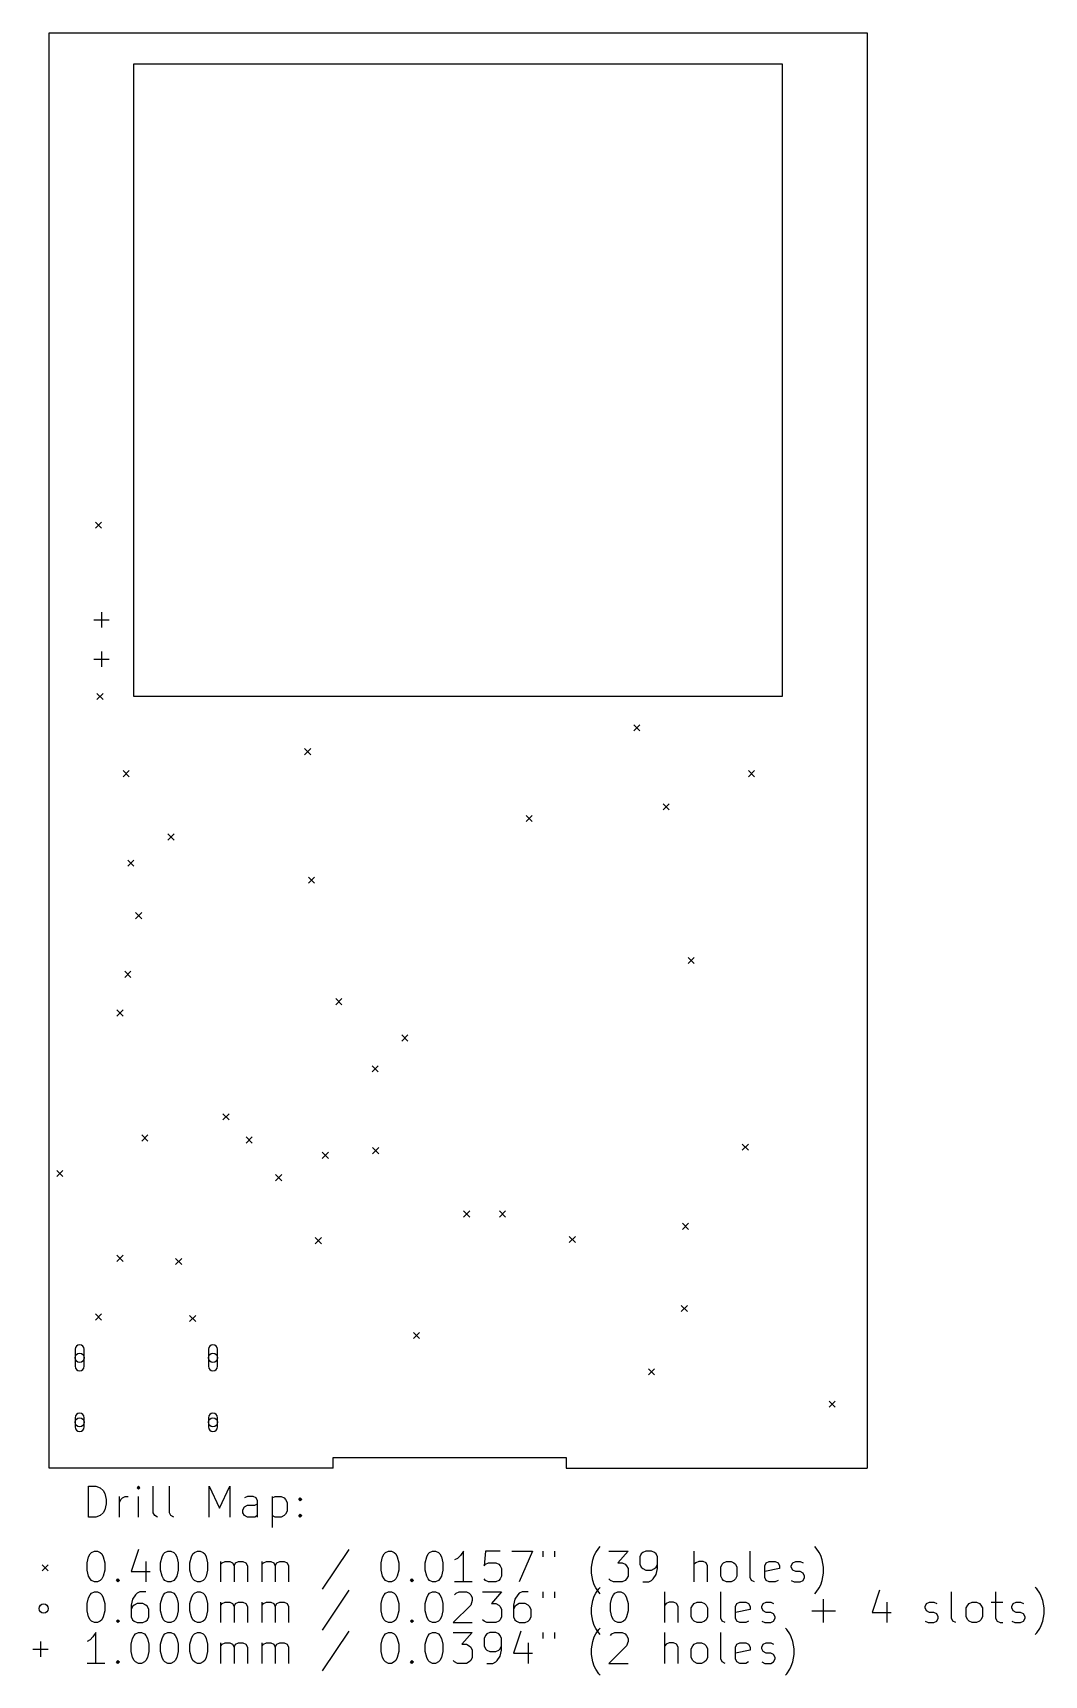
# Model space of a CAD drawing. Extents: x 3.36 to 5.94, y -6.43 to -2.24.
import ezdxf

# ---------------------------------------------------------------- set-up
doc = ezdxf.new("R2010")
doc.units = 0
doc.header["$MEASUREMENT"] = 0
doc.layers.add('BLACK', color=7, linetype='CONTINUOUS')

msp = doc.modelspace()

# ---------------------------------------------------------------- linework, layer by layer
at = {"layer": 'BLACK', "linetype": 'CONTINUOUS'}
for p, q in [((3.4055, -5.9055), (3.4055, -2.2441)), ((3.4055, -2.2441), (5.4921, -2.2441)), ((5.4921, -2.2441), (5.4921, -5.9055)), ((3.622, -3.937), (3.622, -2.3228)), ((3.622, -2.3228), (5.2756, -2.3228)), ((5.2756, -2.3228), (5.2756, -3.937)), ((3.5236, -3.4921), (3.5394, -3.5079)), ((3.5394, -3.4921), (3.5236, -3.5079)), ((3.5394, -3.7219), (3.5394, -3.7612)), ((3.5197, -3.7415), (3.5591, -3.7415)), ((3.5197, -3.8415), (3.5591, -3.8415)), ((3.5394, -3.8219), (3.5394, -3.8612)), ((3.5276, -3.9291), (3.5433, -3.9449)), ((3.5433, -3.9291), (3.5276, -3.9449)), ((5.2756, -3.937), (3.622, -3.937)), ((4.8967, -4.0089), (4.9124, -4.0246)), ((4.9124, -4.0089), (4.8967, -4.0246)), ((4.0571, -4.0699), (4.0728, -4.0856)), ((4.0728, -4.0699), (4.0571, -4.0856)), ((3.5945, -4.126), (3.6102, -4.1417)), ((3.6102, -4.126), (3.5945, -4.1417)), ((5.189, -4.126), (5.2047, -4.1417)), ((5.2047, -4.126), (5.189, -4.1417)), ((4.9715, -4.2106), (4.9872, -4.2264)), ((4.9872, -4.2106), (4.9715, -4.2264)), ((4.622, -4.2402), (4.6378, -4.2559)), ((4.6378, -4.2402), (4.622, -4.2559)), ((3.7087, -4.2874), (3.7244, -4.3031)), ((3.7244, -4.2874), (3.7087, -4.3031)), ((3.6063, -4.3543), (3.622, -4.3701)), ((3.622, -4.3543), (3.6063, -4.3701)), ((4.0669, -4.3976), (4.0827, -4.4134)), ((4.0827, -4.3976), (4.0669, -4.4134)), ((3.626, -4.4882), (3.6417, -4.5039)), ((3.6417, -4.4882), (3.626, -4.5039)), ((5.0354, -4.6024), (5.0512, -4.6181)), ((5.0512, -4.6024), (5.0354, -4.6181)), ((3.5984, -4.6378), (3.6142, -4.6535)), ((3.6142, -4.6378), (3.5984, -4.6535)), ((4.1368, -4.7077), (4.1526, -4.7234)), ((4.1526, -4.7077), (4.1368, -4.7234)), ((3.5787, -4.7362), (3.5945, -4.752)), ((3.5945, -4.7362), (3.5787, -4.752)), ((4.3051, -4.8002), (4.3209, -4.8159)), ((4.3209, -4.8002), (4.3051, -4.8159)), ((4.2293, -4.8789), (4.2451, -4.8947)), ((4.2451, -4.8789), (4.2293, -4.8947)), ((3.8489, -5.0015), (3.8647, -5.0172)), ((3.8647, -5.0015), (3.8489, -5.0172)), ((3.6417, -5.0551), (3.6575, -5.0709)), ((3.6575, -5.0551), (3.6417, -5.0709)), ((3.9078, -5.0603), (3.9235, -5.0761)), ((3.9235, -5.0603), (3.9078, -5.0761)), ((4.1024, -5.0994), (4.1181, -5.1152)), ((4.1181, -5.0994), (4.1024, -5.1152)), ((4.2305, -5.0874), (4.2462, -5.1032)), ((4.2462, -5.0874), (4.2305, -5.1032)), ((5.1732, -5.0787), (5.189, -5.0945)), ((5.189, -5.0787), (5.1732, -5.0945)), ((3.4252, -5.1457), (3.4409, -5.1614)), ((3.4409, -5.1457), (3.4252, -5.1614)), ((3.9833, -5.1565), (3.999, -5.1722)), ((3.999, -5.1565), (3.9833, -5.1722)), ((4.4626, -5.249), (4.4783, -5.2648)), ((4.4783, -5.249), (4.4626, -5.2648)), ((4.5541, -5.249), (4.5699, -5.2648)), ((4.5699, -5.249), (4.5541, -5.2648)), ((4.0846, -5.3169), (4.1004, -5.3327)), ((4.1004, -5.3169), (4.0846, -5.3327)), ((4.7323, -5.314), (4.748, -5.3297)), ((4.748, -5.314), (4.7323, -5.3297)), ((5.0207, -5.2805), (5.0364, -5.2963)), ((5.0364, -5.2805), (5.0207, -5.2963)), ((3.5787, -5.3622), (3.5945, -5.378)), ((3.5945, -5.3622), (3.5787, -5.378)), ((3.7283, -5.3701), (3.7441, -5.3858)), ((3.7441, -5.3701), (3.7283, -5.3858)), ((3.5236, -5.5118), (3.5394, -5.5276)), ((3.5394, -5.5118), (3.5236, -5.5276)), ((3.7638, -5.5157), (3.7795, -5.5315)), ((3.7795, -5.5157), (3.7638, -5.5315)), ((5.0177, -5.4902), (5.0335, -5.5059)), ((5.0335, -5.4902), (5.0177, -5.5059)), ((4.3346, -5.5591), (4.3504, -5.5748)), ((4.3504, -5.5591), (4.3346, -5.5748)), ((3.4717, -5.6022), (3.4717, -5.6455)), ((3.4953, -5.6455), (3.4953, -5.6022)), ((3.8118, -5.6022), (3.8118, -5.6455)), ((3.8354, -5.6455), (3.8354, -5.6022)), ((4.9341, -5.6516), (4.9498, -5.6673)), ((4.9498, -5.6516), (4.9341, -5.6673)), ((5.3947, -5.7343), (5.4104, -5.75)), ((5.4104, -5.7343), (5.3947, -5.75)), ((3.4717, -5.7766), (3.4717, -5.8002)), ((3.4953, -5.8002), (3.4953, -5.7766)), ((3.8118, -5.7766), (3.8118, -5.8002)), ((3.8354, -5.8002), (3.8354, -5.7766)), ((4.1299, -5.9055), (3.4055, -5.9055)), ((4.1299, -5.9055), (4.1299, -5.878)), ((4.1299, -5.878), (4.7244, -5.878)), ((4.7244, -5.878), (4.7244, -5.9055)), ((4.7244, -5.9055), (5.4921, -5.9055)), ((3.5062, -6.0301), (3.5062, -5.9514)), ((3.5062, -5.9514), (3.525, -5.9514)), ((3.525, -5.9514), (3.5362, -5.9551)), ((3.5362, -5.9551), (3.5437, -5.9626)), ((3.5437, -5.9626), (3.5475, -5.9701)), ((3.5475, -5.9701), (3.5512, -5.9851)), ((3.5512, -5.9851), (3.5512, -5.9964)), ((3.585, -6.0301), (3.585, -5.9776)), ((3.585, -5.9926), (3.5887, -5.9851)), ((3.5887, -5.9851), (3.5925, -5.9814)), ((3.5925, -5.9814), (3.5999, -5.9776)), ((3.5999, -5.9776), (3.6074, -5.9776)), ((3.6337, -5.9514), (3.6299, -5.9551)), ((3.6299, -5.9551), (3.6337, -5.9589)), ((3.6374, -5.9551), (3.6337, -5.9514)), ((3.6337, -5.9514), (3.6337, -5.9589)), ((3.6337, -5.9589), (3.6374, -5.9551)), ((3.6337, -6.0301), (3.6337, -5.9776)), ((3.6712, -6.0189), (3.6712, -5.9514)), ((3.7124, -6.0189), (3.7124, -5.9514)), ((3.8137, -6.0301), (3.8137, -5.9514)), ((3.8137, -5.9514), (3.8399, -6.0076)), ((3.8399, -6.0076), (3.8662, -5.9514)), ((3.8662, -5.9514), (3.8662, -6.0301)), ((3.9112, -5.9776), (3.9037, -5.9814)), ((3.9262, -5.9776), (3.9112, -5.9776)), ((3.9337, -5.9814), (3.9262, -5.9776)), ((3.9374, -5.9889), (3.9337, -5.9814)), ((3.9374, -6.0301), (3.9374, -5.9889)), ((3.9749, -5.9776), (3.9749, -6.0564)), ((3.9749, -5.9814), (3.9824, -5.9776)), ((3.9824, -5.9776), (3.9974, -5.9776)), ((3.9974, -5.9776), (4.0049, -5.9814)), ((4.0049, -5.9814), (4.0086, -5.9851)), ((4.0086, -5.9851), (4.0124, -5.9926)), ((4.0424, -5.9851), (4.0461, -5.9814)), ((4.0461, -5.9889), (4.0424, -5.9851)), ((4.0461, -5.9814), (4.0499, -5.9851)), ((4.0461, -5.9814), (4.0461, -5.9889)), ((4.0499, -5.9851), (4.0461, -5.9889)), ((3.525, -6.0301), (3.5062, -6.0301)), ((3.5362, -6.0264), (3.525, -6.0301)), ((3.5437, -6.0189), (3.5362, -6.0264)), ((3.5475, -6.0114), (3.5437, -6.0189)), ((3.5512, -5.9964), (3.5475, -6.0114)), ((3.6749, -6.0264), (3.6712, -6.0189)), ((3.6824, -6.0301), (3.6749, -6.0264)), ((3.7162, -6.0264), (3.7124, -6.0189)), ((3.7237, -6.0301), (3.7162, -6.0264)), ((3.8999, -6.0114), (3.9037, -6.0039)), ((3.8999, -6.0189), (3.8999, -6.0114)), ((3.9037, -6.0264), (3.8999, -6.0189)), ((3.9037, -6.0039), (3.9112, -6.0001)), ((3.9112, -6.0301), (3.9037, -6.0264)), ((3.9112, -6.0001), (3.9299, -6.0001)), ((3.9299, -6.0301), (3.9112, -6.0301)), ((3.9299, -6.0001), (3.9374, -5.9964)), ((3.9374, -6.0264), (3.9299, -6.0301)), ((3.9824, -6.0301), (3.9749, -6.0264)), ((3.9974, -6.0301), (3.9824, -6.0301)), ((4.0049, -6.0264), (3.9974, -6.0301)), ((4.0086, -6.0226), (4.0049, -6.0264)), ((4.0124, -6.0151), (4.0086, -6.0226)), ((4.0124, -5.9926), (4.0124, -6.0151)), ((4.0424, -6.0264), (4.0461, -6.0226)), ((4.0461, -6.0301), (4.0424, -6.0264)), ((4.0461, -6.0226), (4.0499, -6.0264)), ((4.0461, -6.0226), (4.0461, -6.0301)), ((4.0499, -6.0264), (4.0461, -6.0301)), ((3.6337, -6.113), (3.6149, -6.1692)), ((4.1699, -6.113), (4.1024, -6.2142)), ((4.7998, -6.1205), (4.8073, -6.1092)), ((4.8073, -6.1092), (4.811, -6.1055)), ((5.3622, -6.1092), (5.3585, -6.1055)), ((5.3697, -6.1205), (5.3622, -6.1092)), ((3.3878, -6.1516), (3.4035, -6.1673)), ((3.4035, -6.1516), (3.3878, -6.1673)), ((3.5025, -6.1467), (3.5062, -6.1317)), ((3.5025, -6.1655), (3.5025, -6.1467)), ((3.5062, -6.1317), (3.51, -6.1242)), ((3.51, -6.1242), (3.5137, -6.1205)), ((3.5137, -6.1205), (3.5212, -6.1167)), ((3.5212, -6.1167), (3.5287, -6.1167)), ((3.5287, -6.1167), (3.5362, -6.1205)), ((3.5362, -6.1205), (3.54, -6.1242)), ((3.54, -6.1242), (3.5437, -6.1317)), ((3.5437, -6.1317), (3.5475, -6.1467)), ((3.5475, -6.1467), (3.5475, -6.1655)), ((3.6524, -6.143), (3.6524, -6.1955)), ((3.6899, -6.1467), (3.6937, -6.1317)), ((3.6899, -6.1655), (3.6899, -6.1467)), ((3.6937, -6.1317), (3.6974, -6.1242)), ((3.6974, -6.1242), (3.7012, -6.1205)), ((3.7012, -6.1205), (3.7087, -6.1167)), ((3.7087, -6.1167), (3.7162, -6.1167)), ((3.7162, -6.1167), (3.7237, -6.1205)), ((3.7237, -6.1205), (3.7274, -6.1242)), ((3.7274, -6.1242), (3.7312, -6.1317)), ((3.7312, -6.1317), (3.7349, -6.1467)), ((3.7349, -6.1467), (3.7349, -6.1655)), ((3.7649, -6.1467), (3.7687, -6.1317)), ((3.7649, -6.1655), (3.7649, -6.1467)), ((3.7687, -6.1317), (3.7724, -6.1242)), ((3.7724, -6.1242), (3.7762, -6.1205)), ((3.7762, -6.1205), (3.7837, -6.1167)), ((3.7837, -6.1167), (3.7912, -6.1167)), ((3.7912, -6.1167), (3.7987, -6.1205)), ((3.7987, -6.1205), (3.8024, -6.1242)), ((3.8024, -6.1242), (3.8062, -6.1317)), ((3.8062, -6.1317), (3.8099, -6.1467)), ((3.8099, -6.1467), (3.8099, -6.1655)), ((3.8437, -6.1955), (3.8437, -6.143)), ((3.8437, -6.1505), (3.8474, -6.1467)), ((3.8474, -6.1467), (3.8549, -6.143)), ((3.8549, -6.143), (3.8662, -6.143)), ((3.8662, -6.143), (3.8737, -6.1467)), ((3.8737, -6.1467), (3.8774, -6.1542)), ((3.8774, -6.1542), (3.8812, -6.1467)), ((3.8774, -6.1542), (3.8774, -6.1955)), ((3.8812, -6.1467), (3.8887, -6.143)), ((3.8887, -6.143), (3.8999, -6.143)), ((3.8999, -6.143), (3.9074, -6.1467)), ((3.9074, -6.1467), (3.9112, -6.1542)), ((3.9112, -6.1542), (3.9112, -6.1955)), ((3.9487, -6.1955), (3.9487, -6.143)), ((3.9487, -6.1505), (3.9524, -6.1467)), ((3.9524, -6.1467), (3.9599, -6.143)), ((3.9599, -6.143), (3.9712, -6.143)), ((3.9712, -6.143), (3.9787, -6.1467)), ((3.9787, -6.1467), (3.9824, -6.1542)), ((3.9824, -6.1542), (3.9862, -6.1467)), ((3.9824, -6.1542), (3.9824, -6.1955)), ((3.9862, -6.1467), (3.9937, -6.143)), ((3.9937, -6.143), (4.0049, -6.143)), ((4.0049, -6.143), (4.0124, -6.1467)), ((4.0124, -6.1467), (4.0161, -6.1542)), ((4.0161, -6.1542), (4.0161, -6.1955)), ((4.2524, -6.1467), (4.2561, -6.1317)), ((4.2524, -6.1655), (4.2524, -6.1467)), ((4.2561, -6.1317), (4.2599, -6.1242)), ((4.2599, -6.1242), (4.2636, -6.1205)), ((4.2636, -6.1205), (4.2711, -6.1167)), ((4.2711, -6.1167), (4.2786, -6.1167)), ((4.2786, -6.1167), (4.2861, -6.1205)), ((4.2861, -6.1205), (4.2899, -6.1242)), ((4.2899, -6.1242), (4.2936, -6.1317)), ((4.2936, -6.1317), (4.2974, -6.1467)), ((4.2974, -6.1467), (4.2974, -6.1655)), ((4.3649, -6.1467), (4.3686, -6.1317)), ((4.3649, -6.1655), (4.3649, -6.1467)), ((4.3686, -6.1317), (4.3724, -6.1242)), ((4.3724, -6.1242), (4.3761, -6.1205)), ((4.3761, -6.1205), (4.3836, -6.1167)), ((4.3836, -6.1167), (4.3911, -6.1167)), ((4.3911, -6.1167), (4.3986, -6.1205)), ((4.3986, -6.1205), (4.4023, -6.1242)), ((4.4023, -6.1242), (4.4061, -6.1317)), ((4.4061, -6.1317), (4.4098, -6.1467)), ((4.4098, -6.1467), (4.4098, -6.1655)), ((4.4473, -6.1355), (4.4398, -6.1392)), ((4.4548, -6.128), (4.4473, -6.1355)), ((4.4623, -6.1167), (4.4548, -6.128)), ((4.4623, -6.1955), (4.4623, -6.1167)), ((4.5186, -6.1167), (4.5148, -6.1542)), ((4.5148, -6.1542), (4.5186, -6.1505)), ((4.5561, -6.1167), (4.5186, -6.1167)), ((4.5186, -6.1505), (4.5261, -6.1467)), ((4.5261, -6.1467), (4.5448, -6.1467)), ((4.5448, -6.1467), (4.5523, -6.1505)), ((4.5523, -6.1505), (4.5561, -6.1542)), ((4.5561, -6.1542), (4.5598, -6.1617)), ((4.5861, -6.1167), (4.6386, -6.1167)), ((4.6386, -6.1167), (4.6048, -6.1955)), ((4.6648, -6.1167), (4.6648, -6.1317)), ((4.6948, -6.1167), (4.6948, -6.1317)), ((4.7886, -6.158), (4.7923, -6.1392)), ((4.7886, -6.173), (4.7886, -6.158)), ((4.7923, -6.1392), (4.7961, -6.128)), ((4.7961, -6.128), (4.7998, -6.1205)), ((4.8335, -6.1167), (4.8823, -6.1167)), ((4.8823, -6.1167), (4.856, -6.1467)), ((4.856, -6.1467), (4.8673, -6.1467)), ((4.8673, -6.1467), (4.8748, -6.1505)), ((4.8748, -6.1505), (4.8785, -6.1542)), ((4.8785, -6.1542), (4.8823, -6.1617)), ((4.916, -6.1242), (4.9123, -6.1317)), ((4.9123, -6.1317), (4.9123, -6.1505)), ((4.9123, -6.1505), (4.916, -6.158)), ((4.9198, -6.1205), (4.916, -6.1242)), ((4.916, -6.158), (4.9198, -6.1617)), ((4.9273, -6.1167), (4.9198, -6.1205)), ((4.9423, -6.1167), (4.9273, -6.1167)), ((4.9498, -6.1205), (4.9423, -6.1167)), ((4.9535, -6.1242), (4.9498, -6.1205)), ((4.9498, -6.1617), (4.9535, -6.158)), ((4.9573, -6.1317), (4.9535, -6.1242)), ((4.9535, -6.158), (4.9573, -6.1505)), ((4.9573, -6.1617), (4.9573, -6.1317)), ((5.051, -6.1955), (5.051, -6.1167)), ((5.0548, -6.1467), (5.051, -6.1505)), ((5.0623, -6.143), (5.0548, -6.1467)), ((5.0735, -6.143), (5.0623, -6.143)), ((5.081, -6.1467), (5.0735, -6.143)), ((5.0848, -6.1542), (5.081, -6.1467)), ((5.0848, -6.1955), (5.0848, -6.1542)), ((5.1185, -6.158), (5.1223, -6.1505)), ((5.1185, -6.1805), (5.1185, -6.158)), ((5.1223, -6.1505), (5.126, -6.1467)), ((5.126, -6.1467), (5.1335, -6.143)), ((5.1335, -6.143), (5.1448, -6.143)), ((5.1448, -6.143), (5.1523, -6.1467)), ((5.1523, -6.1467), (5.156, -6.1505)), ((5.156, -6.1505), (5.1598, -6.158)), ((5.1598, -6.158), (5.1598, -6.1805)), ((5.1935, -6.1842), (5.1935, -6.1167)), ((5.231, -6.1542), (5.2347, -6.1467)), ((5.231, -6.1842), (5.231, -6.1542)), ((5.2347, -6.1467), (5.2422, -6.143)), ((5.2422, -6.143), (5.2572, -6.143)), ((5.2572, -6.143), (5.2647, -6.1467)), ((5.2647, -6.1467), (5.2685, -6.1542)), ((5.2685, -6.1542), (5.2685, -6.1617)), ((5.2985, -6.1542), (5.3022, -6.1467)), ((5.2985, -6.158), (5.2985, -6.1542)), ((5.3022, -6.1655), (5.2985, -6.158)), ((5.3022, -6.1467), (5.3097, -6.143)), ((5.3097, -6.143), (5.321, -6.143)), ((5.321, -6.143), (5.3285, -6.1467)), ((5.3735, -6.128), (5.3697, -6.1205)), ((5.3772, -6.1392), (5.3735, -6.128)), ((5.381, -6.158), (5.3772, -6.1392)), ((5.381, -6.173), (5.381, -6.158)), ((3.5062, -6.1805), (3.5025, -6.1655)), ((3.51, -6.188), (3.5062, -6.1805)), ((3.5137, -6.1917), (3.51, -6.188)), ((3.5212, -6.1955), (3.5137, -6.1917)), ((3.5287, -6.1955), (3.5212, -6.1955)), ((3.5362, -6.1917), (3.5287, -6.1955)), ((3.54, -6.188), (3.5362, -6.1917)), ((3.5437, -6.1805), (3.54, -6.188)), ((3.5475, -6.1655), (3.5437, -6.1805)), ((3.5775, -6.1917), (3.5812, -6.188)), ((3.5812, -6.1955), (3.5775, -6.1917)), ((3.5812, -6.188), (3.585, -6.1917)), ((3.5812, -6.188), (3.5812, -6.1955)), ((3.585, -6.1917), (3.5812, -6.1955)), ((3.6149, -6.1692), (3.6637, -6.1692)), ((3.6937, -6.1805), (3.6899, -6.1655)), ((3.6974, -6.188), (3.6937, -6.1805)), ((3.7012, -6.1917), (3.6974, -6.188)), ((3.7087, -6.1955), (3.7012, -6.1917)), ((3.7162, -6.1955), (3.7087, -6.1955)), ((3.7237, -6.1917), (3.7162, -6.1955)), ((3.7274, -6.188), (3.7237, -6.1917)), ((3.7312, -6.1805), (3.7274, -6.188)), ((3.7349, -6.1655), (3.7312, -6.1805)), ((3.7687, -6.1805), (3.7649, -6.1655)), ((3.7724, -6.188), (3.7687, -6.1805)), ((3.7762, -6.1917), (3.7724, -6.188)), ((3.7837, -6.1955), (3.7762, -6.1917)), ((3.7912, -6.1955), (3.7837, -6.1955)), ((3.7987, -6.1917), (3.7912, -6.1955)), ((3.8024, -6.188), (3.7987, -6.1917)), ((3.8062, -6.1805), (3.8024, -6.188)), ((3.8099, -6.1655), (3.8062, -6.1805)), ((4.2561, -6.1805), (4.2524, -6.1655)), ((4.2599, -6.188), (4.2561, -6.1805)), ((4.2636, -6.1917), (4.2599, -6.188)), ((4.2711, -6.1955), (4.2636, -6.1917)), ((4.2786, -6.1955), (4.2711, -6.1955)), ((4.2861, -6.1917), (4.2786, -6.1955)), ((4.2899, -6.188), (4.2861, -6.1917)), ((4.2936, -6.1805), (4.2899, -6.188)), ((4.2974, -6.1655), (4.2936, -6.1805)), ((4.3274, -6.1917), (4.3311, -6.188)), ((4.3311, -6.1955), (4.3274, -6.1917)), ((4.3311, -6.188), (4.3349, -6.1917)), ((4.3311, -6.188), (4.3311, -6.1955)), ((4.3349, -6.1917), (4.3311, -6.1955)), ((4.3686, -6.1805), (4.3649, -6.1655)), ((4.3724, -6.188), (4.3686, -6.1805)), ((4.3761, -6.1917), (4.3724, -6.188)), ((4.3836, -6.1955), (4.3761, -6.1917)), ((4.3911, -6.1955), (4.3836, -6.1955)), ((4.3986, -6.1917), (4.3911, -6.1955)), ((4.4023, -6.188), (4.3986, -6.1917)), ((4.4061, -6.1805), (4.4023, -6.188)), ((4.4098, -6.1655), (4.4061, -6.1805)), ((4.4848, -6.1955), (4.4398, -6.1955)), ((4.5186, -6.1917), (4.5148, -6.188)), ((4.5261, -6.1955), (4.5186, -6.1917)), ((4.5448, -6.1955), (4.5261, -6.1955)), ((4.5523, -6.1917), (4.5448, -6.1955)), ((4.5561, -6.188), (4.5523, -6.1917)), ((4.5598, -6.1805), (4.5561, -6.188)), ((4.5598, -6.1617), (4.5598, -6.1805)), ((4.7923, -6.1917), (4.7886, -6.173)), ((4.7961, -6.203), (4.7923, -6.1917)), ((4.8373, -6.1917), (4.8335, -6.188)), ((4.8448, -6.1955), (4.8373, -6.1917)), ((4.8673, -6.1955), (4.8448, -6.1955)), ((4.8748, -6.1917), (4.8673, -6.1955)), ((4.8785, -6.188), (4.8748, -6.1917)), ((4.8823, -6.1805), (4.8785, -6.188)), ((4.8823, -6.1617), (4.8823, -6.1805)), ((4.9198, -6.1617), (4.9273, -6.1655)), ((4.9198, -6.1955), (4.9348, -6.1955)), ((4.9273, -6.1655), (4.9423, -6.1655)), ((4.9348, -6.1955), (4.9423, -6.1917)), ((4.9423, -6.1655), (4.9498, -6.1617)), ((4.9423, -6.1917), (4.946, -6.188)), ((4.946, -6.188), (4.9535, -6.1767)), ((4.9535, -6.1767), (4.9573, -6.1617)), ((5.1223, -6.188), (5.1185, -6.1805)), ((5.126, -6.1917), (5.1223, -6.188)), ((5.1335, -6.1955), (5.126, -6.1917)), ((5.1448, -6.1955), (5.1335, -6.1955)), ((5.1523, -6.1917), (5.1448, -6.1955)), ((5.156, -6.188), (5.1523, -6.1917)), ((5.1598, -6.1805), (5.156, -6.188)), ((5.1973, -6.1917), (5.1935, -6.1842)), ((5.2047, -6.1955), (5.1973, -6.1917)), ((5.2685, -6.1617), (5.231, -6.1692)), ((5.2347, -6.1917), (5.231, -6.1842)), ((5.2422, -6.1955), (5.2347, -6.1917)), ((5.2572, -6.1955), (5.2422, -6.1955)), ((5.2647, -6.1917), (5.2572, -6.1955)), ((5.2985, -6.1917), (5.306, -6.1955)), ((5.3097, -6.1692), (5.3022, -6.1655)), ((5.306, -6.1955), (5.321, -6.1955)), ((5.321, -6.1692), (5.3097, -6.1692)), ((5.3285, -6.173), (5.321, -6.1692)), ((5.321, -6.1955), (5.3285, -6.1917)), ((5.3322, -6.1805), (5.3285, -6.173)), ((5.3285, -6.1917), (5.3322, -6.1842)), ((5.3322, -6.1842), (5.3322, -6.1805)), ((5.3735, -6.203), (5.3772, -6.1917)), ((5.3772, -6.1917), (5.381, -6.173)), ((3.5025, -6.2507), (3.5062, -6.2357)), ((3.5062, -6.2357), (3.51, -6.2282)), ((3.51, -6.2282), (3.5137, -6.2244)), ((3.5137, -6.2244), (3.5212, -6.2207)), ((3.5212, -6.2207), (3.5287, -6.2207)), ((3.5287, -6.2207), (3.5362, -6.2244)), ((3.5362, -6.2244), (3.54, -6.2282)), ((3.54, -6.2282), (3.5437, -6.2357)), ((3.5437, -6.2357), (3.5475, -6.2507)), ((3.6187, -6.2394), (3.6149, -6.2544)), ((3.6262, -6.2282), (3.6187, -6.2394)), ((3.6299, -6.2244), (3.6262, -6.2282)), ((3.6374, -6.2207), (3.6299, -6.2244)), ((3.6524, -6.2207), (3.6374, -6.2207)), ((3.6899, -6.2507), (3.6937, -6.2357)), ((3.6937, -6.2357), (3.6974, -6.2282)), ((3.6974, -6.2282), (3.7012, -6.2244)), ((3.7012, -6.2244), (3.7087, -6.2207)), ((3.7087, -6.2207), (3.7162, -6.2207)), ((3.7162, -6.2207), (3.7237, -6.2244)), ((3.7237, -6.2244), (3.7274, -6.2282)), ((3.7274, -6.2282), (3.7312, -6.2357)), ((3.7312, -6.2357), (3.7349, -6.2507)), ((3.7649, -6.2507), (3.7687, -6.2357)), ((3.7687, -6.2357), (3.7724, -6.2282)), ((3.7724, -6.2282), (3.7762, -6.2244)), ((3.7762, -6.2244), (3.7837, -6.2207)), ((3.7837, -6.2207), (3.7912, -6.2207)), ((3.7912, -6.2207), (3.7987, -6.2244)), ((3.7987, -6.2244), (3.8024, -6.2282)), ((3.8024, -6.2282), (3.8062, -6.2357)), ((3.8062, -6.2357), (3.8099, -6.2507)), ((4.1699, -6.2169), (4.1024, -6.3182)), ((4.2524, -6.2507), (4.2561, -6.2357)), ((4.2561, -6.2357), (4.2599, -6.2282)), ((4.2599, -6.2282), (4.2636, -6.2244)), ((4.2636, -6.2244), (4.2711, -6.2207)), ((4.2711, -6.2207), (4.2786, -6.2207)), ((4.2786, -6.2207), (4.2861, -6.2244)), ((4.2861, -6.2244), (4.2899, -6.2282)), ((4.2899, -6.2282), (4.2936, -6.2357)), ((4.2936, -6.2357), (4.2974, -6.2507)), ((4.3649, -6.2507), (4.3686, -6.2357)), ((4.3686, -6.2357), (4.3724, -6.2282)), ((4.3724, -6.2282), (4.3761, -6.2244)), ((4.3761, -6.2244), (4.3836, -6.2207)), ((4.3836, -6.2207), (4.3911, -6.2207)), ((4.3911, -6.2207), (4.3986, -6.2244)), ((4.3986, -6.2244), (4.4023, -6.2282)), ((4.4023, -6.2282), (4.4061, -6.2357)), ((4.4061, -6.2357), (4.4098, -6.2507)), ((4.4398, -6.2282), (4.4436, -6.2244)), ((4.4436, -6.2244), (4.4511, -6.2207)), ((4.4511, -6.2207), (4.4698, -6.2207)), ((4.4698, -6.2207), (4.4773, -6.2244)), ((4.4773, -6.2244), (4.4811, -6.2282)), ((4.4811, -6.2282), (4.4848, -6.2357)), ((4.4848, -6.2357), (4.4848, -6.2432)), ((4.5111, -6.2207), (4.5598, -6.2207)), ((4.5598, -6.2207), (4.5336, -6.2507)), ((4.5936, -6.2394), (4.5898, -6.2544)), ((4.6011, -6.2282), (4.5936, -6.2394)), ((4.6048, -6.2244), (4.6011, -6.2282)), ((4.6123, -6.2207), (4.6048, -6.2244)), ((4.6273, -6.2207), (4.6123, -6.2207)), ((4.6648, -6.2207), (4.6648, -6.2357)), ((4.6948, -6.2207), (4.6948, -6.2357)), ((4.7923, -6.2432), (4.7961, -6.2319)), ((4.7998, -6.2105), (4.7961, -6.203)), ((4.7961, -6.2319), (4.7998, -6.2244)), ((4.8073, -6.2217), (4.7998, -6.2105)), ((4.7998, -6.2244), (4.8073, -6.2132)), ((4.8073, -6.2132), (4.811, -6.2094)), ((4.811, -6.2255), (4.8073, -6.2217)), ((4.8373, -6.2507), (4.841, -6.2357)), ((4.841, -6.2357), (4.8448, -6.2282)), ((4.8448, -6.2282), (4.8485, -6.2244)), ((4.8485, -6.2244), (4.856, -6.2207)), ((4.856, -6.2207), (4.8635, -6.2207)), ((4.8635, -6.2207), (4.871, -6.2244)), ((4.871, -6.2244), (4.8748, -6.2282)), ((4.8748, -6.2282), (4.8785, -6.2357)), ((4.8785, -6.2357), (4.8823, -6.2507)), ((4.976, -6.2994), (4.976, -6.2207)), ((5.1185, -6.2882), (5.1185, -6.2207)), ((5.3585, -6.2255), (5.3622, -6.2217)), ((5.3622, -6.2217), (5.3697, -6.2105)), ((5.3697, -6.2105), (5.3735, -6.203)), ((5.381, -6.2994), (5.381, -6.2394)), ((5.5235, -6.2169), (5.5047, -6.2732)), ((5.7072, -6.2882), (5.7072, -6.2207)), ((5.8197, -6.2207), (5.8197, -6.2882)), ((5.9247, -6.2132), (5.9209, -6.2094)), ((5.9322, -6.2244), (5.9247, -6.2132)), ((5.9359, -6.2319), (5.9322, -6.2244)), ((5.9397, -6.2432), (5.9359, -6.2319)), ((3.5025, -6.2694), (3.5025, -6.2507)), ((3.5062, -6.2844), (3.5025, -6.2694)), ((3.5475, -6.2694), (3.5437, -6.2844)), ((3.5475, -6.2507), (3.5475, -6.2694)), ((3.6149, -6.2544), (3.6149, -6.2844)), ((3.6187, -6.2582), (3.6149, -6.2657)), ((3.6224, -6.2544), (3.6187, -6.2582)), ((3.6299, -6.2507), (3.6224, -6.2544)), ((3.6449, -6.2507), (3.6299, -6.2507)), ((3.6524, -6.2544), (3.6449, -6.2507)), ((3.6562, -6.2582), (3.6524, -6.2544)), ((3.6599, -6.2657), (3.6562, -6.2582)), ((3.6599, -6.2844), (3.6599, -6.2657)), ((3.6899, -6.2694), (3.6899, -6.2507)), ((3.6937, -6.2844), (3.6899, -6.2694)), ((3.7349, -6.2694), (3.7312, -6.2844)), ((3.7349, -6.2507), (3.7349, -6.2694)), ((3.7649, -6.2694), (3.7649, -6.2507)), ((3.7687, -6.2844), (3.7649, -6.2694)), ((3.8099, -6.2694), (3.8062, -6.2844)), ((3.8099, -6.2507), (3.8099, -6.2694)), ((3.8437, -6.2994), (3.8437, -6.2469)), ((3.8437, -6.2544), (3.8474, -6.2507)), ((3.8474, -6.2507), (3.8549, -6.2469)), ((3.8549, -6.2469), (3.8662, -6.2469)), ((3.8662, -6.2469), (3.8737, -6.2507)), ((3.8737, -6.2507), (3.8774, -6.2582)), ((3.8774, -6.2582), (3.8812, -6.2507)), ((3.8774, -6.2582), (3.8774, -6.2994)), ((3.8812, -6.2507), (3.8887, -6.2469)), ((3.8887, -6.2469), (3.8999, -6.2469)), ((3.8999, -6.2469), (3.9074, -6.2507)), ((3.9074, -6.2507), (3.9112, -6.2582)), ((3.9112, -6.2582), (3.9112, -6.2994)), ((3.9487, -6.2994), (3.9487, -6.2469)), ((3.9487, -6.2544), (3.9524, -6.2507)), ((3.9524, -6.2507), (3.9599, -6.2469)), ((3.9599, -6.2469), (3.9712, -6.2469)), ((3.9712, -6.2469), (3.9787, -6.2507)), ((3.9787, -6.2507), (3.9824, -6.2582)), ((3.9824, -6.2582), (3.9862, -6.2507)), ((3.9824, -6.2582), (3.9824, -6.2994)), ((3.9862, -6.2507), (3.9937, -6.2469)), ((3.9937, -6.2469), (4.0049, -6.2469)), ((4.0049, -6.2469), (4.0124, -6.2507)), ((4.0124, -6.2507), (4.0161, -6.2582)), ((4.0161, -6.2582), (4.0161, -6.2994)), ((4.2524, -6.2694), (4.2524, -6.2507)), ((4.2561, -6.2844), (4.2524, -6.2694)), ((4.2974, -6.2694), (4.2936, -6.2844)), ((4.2974, -6.2507), (4.2974, -6.2694)), ((4.3649, -6.2694), (4.3649, -6.2507)), ((4.3686, -6.2844), (4.3649, -6.2694)), ((4.4098, -6.2694), (4.4061, -6.2844)), ((4.4098, -6.2507), (4.4098, -6.2694)), ((4.4811, -6.2544), (4.4361, -6.2994)), ((4.4848, -6.2432), (4.4811, -6.2544)), ((4.5336, -6.2507), (4.5448, -6.2507)), ((4.5448, -6.2507), (4.5523, -6.2544)), ((4.5523, -6.2544), (4.5561, -6.2582)), ((4.5561, -6.2582), (4.5598, -6.2657)), ((4.5598, -6.2657), (4.5598, -6.2844)), ((4.5898, -6.2544), (4.5898, -6.2844)), ((4.5936, -6.2582), (4.5898, -6.2657)), ((4.5973, -6.2544), (4.5936, -6.2582)), ((4.6048, -6.2507), (4.5973, -6.2544)), ((4.6198, -6.2507), (4.6048, -6.2507)), ((4.6273, -6.2544), (4.6198, -6.2507)), ((4.6311, -6.2582), (4.6273, -6.2544)), ((4.6348, -6.2657), (4.6311, -6.2582)), ((4.6348, -6.2844), (4.6348, -6.2657)), ((4.7886, -6.2619), (4.7923, -6.2432)), ((4.7886, -6.2769), (4.7886, -6.2619)), ((4.7923, -6.2957), (4.7886, -6.2769)), ((4.8373, -6.2694), (4.8373, -6.2507)), ((4.841, -6.2844), (4.8373, -6.2694)), ((4.8823, -6.2694), (4.8785, -6.2844)), ((4.8823, -6.2507), (4.8823, -6.2694)), ((4.9798, -6.2507), (4.976, -6.2544)), ((4.9873, -6.2469), (4.9798, -6.2507)), ((4.9985, -6.2469), (4.9873, -6.2469)), ((5.006, -6.2507), (4.9985, -6.2469)), ((5.0098, -6.2582), (5.006, -6.2507)), ((5.0098, -6.2994), (5.0098, -6.2582)), ((5.0435, -6.2619), (5.0473, -6.2544)), ((5.0435, -6.2844), (5.0435, -6.2619)), ((5.0473, -6.2544), (5.051, -6.2507)), ((5.051, -6.2507), (5.0585, -6.2469)), ((5.0585, -6.2469), (5.0698, -6.2469)), ((5.0698, -6.2469), (5.0773, -6.2507)), ((5.0773, -6.2507), (5.081, -6.2544)), ((5.081, -6.2544), (5.0848, -6.2619)), ((5.0848, -6.2619), (5.0848, -6.2844)), ((5.156, -6.2582), (5.1598, -6.2507)), ((5.156, -6.2882), (5.156, -6.2582)), ((5.1935, -6.2657), (5.156, -6.2732)), ((5.1598, -6.2507), (5.1673, -6.2469)), ((5.1673, -6.2469), (5.1823, -6.2469)), ((5.1823, -6.2469), (5.1898, -6.2507)), ((5.1898, -6.2507), (5.1935, -6.2582)), ((5.1935, -6.2582), (5.1935, -6.2657)), ((5.2235, -6.2582), (5.2272, -6.2507)), ((5.2235, -6.2619), (5.2235, -6.2582)), ((5.2272, -6.2694), (5.2235, -6.2619)), ((5.2272, -6.2507), (5.2347, -6.2469)), ((5.2347, -6.2732), (5.2272, -6.2694)), ((5.2347, -6.2469), (5.246, -6.2469)), ((5.246, -6.2732), (5.2347, -6.2732)), ((5.246, -6.2469), (5.2535, -6.2507)), ((5.2535, -6.2769), (5.246, -6.2732)), ((5.2572, -6.2844), (5.2535, -6.2769)), ((5.351, -6.2694), (5.411, -6.2694)), ((5.5047, -6.2732), (5.5535, -6.2732)), ((5.5422, -6.2469), (5.5422, -6.2994)), ((5.6397, -6.2582), (5.6434, -6.2507)), ((5.6397, -6.2619), (5.6397, -6.2582)), ((5.6434, -6.2694), (5.6397, -6.2619)), ((5.6434, -6.2507), (5.6509, -6.2469)), ((5.6509, -6.2732), (5.6434, -6.2694)), ((5.6509, -6.2469), (5.6622, -6.2469)), ((5.6622, -6.2732), (5.6509, -6.2732)), ((5.6622, -6.2469), (5.6697, -6.2507)), ((5.6697, -6.2769), (5.6622, -6.2732)), ((5.6734, -6.2844), (5.6697, -6.2769)), ((5.7447, -6.2619), (5.7484, -6.2544)), ((5.7447, -6.2844), (5.7447, -6.2619)), ((5.7484, -6.2544), (5.7522, -6.2507)), ((5.7522, -6.2507), (5.7597, -6.2469)), ((5.7597, -6.2469), (5.7709, -6.2469)), ((5.7709, -6.2469), (5.7784, -6.2507)), ((5.7784, -6.2507), (5.7822, -6.2544)), ((5.7822, -6.2544), (5.7859, -6.2619)), ((5.7859, -6.2619), (5.7859, -6.2844)), ((5.8084, -6.2469), (5.8384, -6.2469)), ((5.8609, -6.2582), (5.8647, -6.2507)), ((5.8609, -6.2619), (5.8609, -6.2582)), ((5.8647, -6.2694), (5.8609, -6.2619)), ((5.8647, -6.2507), (5.8722, -6.2469)), ((5.8722, -6.2732), (5.8647, -6.2694)), ((5.8722, -6.2469), (5.8834, -6.2469)), ((5.8834, -6.2732), (5.8722, -6.2732)), ((5.8834, -6.2469), (5.8909, -6.2507)), ((5.8909, -6.2769), (5.8834, -6.2732)), ((5.8947, -6.2844), (5.8909, -6.2769)), ((5.9434, -6.2619), (5.9397, -6.2432)), ((5.9397, -6.2957), (5.9434, -6.2769)), ((5.9434, -6.2769), (5.9434, -6.2619)), ((3.51, -6.2919), (3.5062, -6.2844)), ((3.5137, -6.2957), (3.51, -6.2919)), ((3.5212, -6.2994), (3.5137, -6.2957)), ((3.525, -6.3246), (3.5175, -6.3358)), ((3.5287, -6.2994), (3.5212, -6.2994)), ((3.525, -6.4033), (3.525, -6.3246)), ((3.5362, -6.2957), (3.5287, -6.2994)), ((3.54, -6.2919), (3.5362, -6.2957)), ((3.5437, -6.2844), (3.54, -6.2919)), ((3.5775, -6.2957), (3.5812, -6.2919)), ((3.5812, -6.2994), (3.5775, -6.2957)), ((3.5812, -6.2919), (3.585, -6.2957)), ((3.5812, -6.2919), (3.5812, -6.2994)), ((3.585, -6.2957), (3.5812, -6.2994)), ((3.6149, -6.2844), (3.6187, -6.2919)), ((3.6187, -6.2919), (3.6224, -6.2957)), ((3.6224, -6.2957), (3.6299, -6.2994)), ((3.6262, -6.3283), (3.6337, -6.3246)), ((3.6299, -6.2994), (3.6449, -6.2994)), ((3.6337, -6.3246), (3.6412, -6.3246)), ((3.6412, -6.3246), (3.6487, -6.3283)), ((3.6449, -6.2994), (3.6524, -6.2957)), ((3.6524, -6.2957), (3.6562, -6.2919)), ((3.6562, -6.2919), (3.6599, -6.2844)), ((3.6974, -6.2919), (3.6937, -6.2844)), ((3.7012, -6.2957), (3.6974, -6.2919)), ((3.7087, -6.2994), (3.7012, -6.2957)), ((3.7012, -6.3283), (3.7087, -6.3246)), ((3.7162, -6.2994), (3.7087, -6.2994)), ((3.7087, -6.3246), (3.7162, -6.3246)), ((3.7237, -6.2957), (3.7162, -6.2994)), ((3.7162, -6.3246), (3.7237, -6.3283)), ((3.7274, -6.2919), (3.7237, -6.2957)), ((3.7312, -6.2844), (3.7274, -6.2919)), ((3.7724, -6.2919), (3.7687, -6.2844)), ((3.7762, -6.2957), (3.7724, -6.2919)), ((3.7837, -6.2994), (3.7762, -6.2957)), ((3.7762, -6.3283), (3.7837, -6.3246)), ((3.7912, -6.2994), (3.7837, -6.2994)), ((3.7837, -6.3246), (3.7912, -6.3246)), ((3.7987, -6.2957), (3.7912, -6.2994)), ((3.7912, -6.3246), (3.7987, -6.3283)), ((3.8024, -6.2919), (3.7987, -6.2957)), ((3.8062, -6.2844), (3.8024, -6.2919)), ((4.1699, -6.3209), (4.1024, -6.4221)), ((4.2599, -6.2919), (4.2561, -6.2844)), ((4.2636, -6.2957), (4.2599, -6.2919)), ((4.2711, -6.2994), (4.2636, -6.2957)), ((4.2636, -6.3283), (4.2711, -6.3246)), ((4.2786, -6.2994), (4.2711, -6.2994)), ((4.2711, -6.3246), (4.2786, -6.3246)), ((4.2861, -6.2957), (4.2786, -6.2994)), ((4.2786, -6.3246), (4.2861, -6.3283)), ((4.2899, -6.2919), (4.2861, -6.2957)), ((4.2936, -6.2844), (4.2899, -6.2919)), ((4.3274, -6.2957), (4.3311, -6.2919)), ((4.3311, -6.2994), (4.3274, -6.2957)), ((4.3311, -6.2919), (4.3349, -6.2957)), ((4.3311, -6.2919), (4.3311, -6.2994)), ((4.3349, -6.2957), (4.3311, -6.2994)), ((4.3724, -6.2919), (4.3686, -6.2844)), ((4.3761, -6.2957), (4.3724, -6.2919)), ((4.3836, -6.2994), (4.3761, -6.2957)), ((4.3761, -6.3283), (4.3836, -6.3246)), ((4.3911, -6.2994), (4.3836, -6.2994)), ((4.3836, -6.3246), (4.3911, -6.3246)), ((4.3986, -6.2957), (4.3911, -6.2994)), ((4.3911, -6.3246), (4.3986, -6.3283)), ((4.4023, -6.2919), (4.3986, -6.2957)), ((4.4061, -6.2844), (4.4023, -6.2919)), ((4.4361, -6.2994), (4.4848, -6.2994)), ((4.4361, -6.3246), (4.4848, -6.3246)), ((4.4848, -6.3246), (4.4586, -6.3546)), ((4.5148, -6.2957), (4.5111, -6.2919)), ((4.5223, -6.2994), (4.5148, -6.2957)), ((4.5448, -6.2994), (4.5223, -6.2994)), ((4.5298, -6.3246), (4.5223, -6.3283)), ((4.5448, -6.3246), (4.5298, -6.3246)), ((4.5523, -6.2957), (4.5448, -6.2994)), ((4.5523, -6.3283), (4.5448, -6.3246)), ((4.5561, -6.2919), (4.5523, -6.2957)), ((4.5598, -6.2844), (4.5561, -6.2919)), ((4.5898, -6.2844), (4.5936, -6.2919)), ((4.6086, -6.3209), (4.5898, -6.3771)), ((4.5936, -6.2919), (4.5973, -6.2957)), ((4.5973, -6.2957), (4.6048, -6.2994)), ((4.6048, -6.2994), (4.6198, -6.2994)), ((4.6198, -6.2994), (4.6273, -6.2957)), ((4.6273, -6.2957), (4.6311, -6.2919)), ((4.6311, -6.2919), (4.6348, -6.2844)), ((4.6648, -6.3246), (4.6648, -6.3396)), ((4.6948, -6.3246), (4.6948, -6.3396)), ((4.7961, -6.3069), (4.7923, -6.2957)), ((4.7998, -6.3144), (4.7961, -6.3069)), ((4.8073, -6.3256), (4.7998, -6.3144)), ((4.7998, -6.3283), (4.8073, -6.3171)), ((4.8073, -6.3171), (4.811, -6.3134)), ((4.811, -6.3294), (4.8073, -6.3256)), ((4.8448, -6.2919), (4.841, -6.2844)), ((4.841, -6.3283), (4.8485, -6.3246)), ((4.8485, -6.2957), (4.8448, -6.2919)), ((4.856, -6.2994), (4.8485, -6.2957)), ((4.8485, -6.3246), (4.8673, -6.3246)), ((4.8635, -6.2994), (4.856, -6.2994)), ((4.871, -6.2957), (4.8635, -6.2994)), ((4.8673, -6.3246), (4.8748, -6.3283)), ((4.8748, -6.2919), (4.871, -6.2957)), ((4.8785, -6.2844), (4.8748, -6.2919)), ((4.976, -6.4033), (4.976, -6.3246)), ((5.0473, -6.2919), (5.0435, -6.2844)), ((5.051, -6.2957), (5.0473, -6.2919)), ((5.0585, -6.2994), (5.051, -6.2957)), ((5.0698, -6.2994), (5.0585, -6.2994)), ((5.0773, -6.2957), (5.0698, -6.2994)), ((5.081, -6.2919), (5.0773, -6.2957)), ((5.0848, -6.2844), (5.081, -6.2919)), ((5.1223, -6.2957), (5.1185, -6.2882)), ((5.1185, -6.3921), (5.1185, -6.3246)), ((5.1298, -6.2994), (5.1223, -6.2957)), ((5.1598, -6.2957), (5.156, -6.2882)), ((5.1673, -6.2994), (5.1598, -6.2957)), ((5.1823, -6.2994), (5.1673, -6.2994)), ((5.1898, -6.2957), (5.1823, -6.2994)), ((5.2235, -6.2957), (5.231, -6.2994)), ((5.231, -6.2994), (5.246, -6.2994)), ((5.246, -6.2994), (5.2535, -6.2957)), ((5.2535, -6.2957), (5.2572, -6.2882)), ((5.2572, -6.2882), (5.2572, -6.2844)), ((5.2872, -6.3171), (5.2835, -6.3134)), ((5.2947, -6.3283), (5.2872, -6.3171)), ((5.6397, -6.2957), (5.6472, -6.2994)), ((5.6472, -6.2994), (5.6622, -6.2994)), ((5.6622, -6.2994), (5.6697, -6.2957)), ((5.6697, -6.2957), (5.6734, -6.2882)), ((5.6734, -6.2882), (5.6734, -6.2844)), ((5.7109, -6.2957), (5.7072, -6.2882)), ((5.7184, -6.2994), (5.7109, -6.2957)), ((5.7484, -6.2919), (5.7447, -6.2844)), ((5.7522, -6.2957), (5.7484, -6.2919)), ((5.7597, -6.2994), (5.7522, -6.2957)), ((5.7709, -6.2994), (5.7597, -6.2994)), ((5.7784, -6.2957), (5.7709, -6.2994)), ((5.7822, -6.2919), (5.7784, -6.2957)), ((5.7859, -6.2844), (5.7822, -6.2919)), ((5.8197, -6.2882), (5.8234, -6.2957)), ((5.8234, -6.2957), (5.8309, -6.2994)), ((5.8309, -6.2994), (5.8384, -6.2994)), ((5.8609, -6.2957), (5.8684, -6.2994)), ((5.8684, -6.2994), (5.8834, -6.2994)), ((5.8834, -6.2994), (5.8909, -6.2957)), ((5.8909, -6.2957), (5.8947, -6.2882)), ((5.8947, -6.2882), (5.8947, -6.2844)), ((5.9209, -6.3294), (5.9247, -6.3256)), ((5.9247, -6.3256), (5.9322, -6.3144)), ((5.9322, -6.3144), (5.9359, -6.3069)), ((5.9359, -6.3069), (5.9397, -6.2957)), ((3.3642, -6.3673), (3.4035, -6.3673)), ((3.3839, -6.3476), (3.3839, -6.387)), ((3.51, -6.3433), (3.5025, -6.3471)), ((3.5175, -6.3358), (3.51, -6.3433)), ((3.6149, -6.3546), (3.6187, -6.3396)), ((3.6149, -6.3733), (3.6149, -6.3546)), ((3.6187, -6.3396), (3.6224, -6.3321)), ((3.6224, -6.3321), (3.6262, -6.3283)), ((3.6487, -6.3283), (3.6524, -6.3321)), ((3.6524, -6.3321), (3.6562, -6.3396)), ((3.6562, -6.3396), (3.6599, -6.3546)), ((3.6599, -6.3546), (3.6599, -6.3733)), ((3.6899, -6.3546), (3.6937, -6.3396)), ((3.6899, -6.3733), (3.6899, -6.3546)), ((3.6937, -6.3396), (3.6974, -6.3321)), ((3.6974, -6.3321), (3.7012, -6.3283)), ((3.7237, -6.3283), (3.7274, -6.3321)), ((3.7274, -6.3321), (3.7312, -6.3396)), ((3.7312, -6.3396), (3.7349, -6.3546)), ((3.7349, -6.3546), (3.7349, -6.3733)), ((3.7649, -6.3546), (3.7687, -6.3396)), ((3.7649, -6.3733), (3.7649, -6.3546)), ((3.7687, -6.3396), (3.7724, -6.3321)), ((3.7724, -6.3321), (3.7762, -6.3283)), ((3.7987, -6.3283), (3.8024, -6.3321)), ((3.8024, -6.3321), (3.8062, -6.3396)), ((3.8062, -6.3396), (3.8099, -6.3546)), ((3.8099, -6.3546), (3.8099, -6.3733)), ((3.8437, -6.4033), (3.8437, -6.3508)), ((3.8437, -6.3583), (3.8474, -6.3546)), ((3.8474, -6.3546), (3.8549, -6.3508)), ((3.8549, -6.3508), (3.8662, -6.3508)), ((3.8662, -6.3508), (3.8737, -6.3546)), ((3.8737, -6.3546), (3.8774, -6.3621)), ((3.8774, -6.3621), (3.8812, -6.3546)), ((3.8774, -6.3621), (3.8774, -6.4033)), ((3.8812, -6.3546), (3.8887, -6.3508)), ((3.8887, -6.3508), (3.8999, -6.3508)), ((3.8999, -6.3508), (3.9074, -6.3546)), ((3.9074, -6.3546), (3.9112, -6.3621)), ((3.9112, -6.3621), (3.9112, -6.4033)), ((3.9487, -6.4033), (3.9487, -6.3508)), ((3.9487, -6.3583), (3.9524, -6.3546)), ((3.9524, -6.3546), (3.9599, -6.3508)), ((3.9599, -6.3508), (3.9712, -6.3508)), ((3.9712, -6.3508), (3.9787, -6.3546)), ((3.9787, -6.3546), (3.9824, -6.3621)), ((3.9824, -6.3621), (3.9862, -6.3546)), ((3.9824, -6.3621), (3.9824, -6.4033)), ((3.9862, -6.3546), (3.9937, -6.3508)), ((3.9937, -6.3508), (4.0049, -6.3508)), ((4.0049, -6.3508), (4.0124, -6.3546)), ((4.0124, -6.3546), (4.0161, -6.3621)), ((4.0161, -6.3621), (4.0161, -6.4033)), ((4.2524, -6.3546), (4.2561, -6.3396)), ((4.2524, -6.3733), (4.2524, -6.3546)), ((4.2561, -6.3396), (4.2599, -6.3321)), ((4.2599, -6.3321), (4.2636, -6.3283)), ((4.2861, -6.3283), (4.2899, -6.3321)), ((4.2899, -6.3321), (4.2936, -6.3396)), ((4.2936, -6.3396), (4.2974, -6.3546)), ((4.2974, -6.3546), (4.2974, -6.3733)), ((4.3649, -6.3546), (4.3686, -6.3396)), ((4.3649, -6.3733), (4.3649, -6.3546)), ((4.3686, -6.3396), (4.3724, -6.3321)), ((4.3724, -6.3321), (4.3761, -6.3283)), ((4.3986, -6.3283), (4.4023, -6.3321)), ((4.4023, -6.3321), (4.4061, -6.3396)), ((4.4061, -6.3396), (4.4098, -6.3546)), ((4.4098, -6.3546), (4.4098, -6.3733)), ((4.4586, -6.3546), (4.4698, -6.3546)), ((4.4698, -6.3546), (4.4773, -6.3583)), ((4.4773, -6.3583), (4.4811, -6.3621)), ((4.4811, -6.3621), (4.4848, -6.3696)), ((4.5186, -6.3321), (4.5148, -6.3396)), ((4.5148, -6.3396), (4.5148, -6.3583)), ((4.5148, -6.3583), (4.5186, -6.3658)), ((4.5223, -6.3283), (4.5186, -6.3321)), ((4.5186, -6.3658), (4.5223, -6.3696)), ((4.5561, -6.3321), (4.5523, -6.3283)), ((4.5523, -6.3696), (4.5561, -6.3658)), ((4.5598, -6.3396), (4.5561, -6.3321)), ((4.5561, -6.3658), (4.5598, -6.3583)), ((4.5598, -6.3696), (4.5598, -6.3396)), ((4.6273, -6.3508), (4.6273, -6.4033)), ((4.7886, -6.3658), (4.7923, -6.3471)), ((4.7886, -6.3808), (4.7886, -6.3658)), ((4.7923, -6.3471), (4.7961, -6.3358)), ((4.7961, -6.3358), (4.7998, -6.3283)), ((4.8785, -6.3583), (4.8335, -6.4033)), ((4.8373, -6.3321), (4.841, -6.3283)), ((4.8748, -6.3283), (4.8785, -6.3321)), ((4.8785, -6.3321), (4.8823, -6.3396)), ((4.8823, -6.3471), (4.8785, -6.3583)), ((4.8823, -6.3396), (4.8823, -6.3471)), ((4.9798, -6.3546), (4.976, -6.3583)), ((4.9873, -6.3508), (4.9798, -6.3546)), ((4.9985, -6.3508), (4.9873, -6.3508)), ((5.006, -6.3546), (4.9985, -6.3508)), ((5.0098, -6.3621), (5.006, -6.3546)), ((5.0098, -6.4033), (5.0098, -6.3621)), ((5.0435, -6.3658), (5.0473, -6.3583)), ((5.0435, -6.3883), (5.0435, -6.3658)), ((5.0473, -6.3583), (5.051, -6.3546)), ((5.051, -6.3546), (5.0585, -6.3508)), ((5.0585, -6.3508), (5.0698, -6.3508)), ((5.0698, -6.3508), (5.0773, -6.3546)), ((5.0773, -6.3546), (5.081, -6.3583)), ((5.081, -6.3583), (5.0848, -6.3658)), ((5.0848, -6.3658), (5.0848, -6.3883)), ((5.156, -6.3621), (5.1598, -6.3546)), ((5.156, -6.3921), (5.156, -6.3621)), ((5.1598, -6.3546), (5.1673, -6.3508)), ((5.1673, -6.3508), (5.1823, -6.3508)), ((5.1823, -6.3508), (5.1898, -6.3546)), ((5.1898, -6.3546), (5.1935, -6.3621)), ((5.1935, -6.3621), (5.1935, -6.3696)), ((5.2235, -6.3621), (5.2272, -6.3546)), ((5.2235, -6.3658), (5.2235, -6.3621)), ((5.2272, -6.3733), (5.2235, -6.3658)), ((5.2272, -6.3546), (5.2347, -6.3508)), ((5.2347, -6.3508), (5.246, -6.3508)), ((5.246, -6.3508), (5.2535, -6.3546)), ((5.2985, -6.3358), (5.2947, -6.3283)), ((5.3022, -6.3471), (5.2985, -6.3358)), ((5.306, -6.3658), (5.3022, -6.3471)), ((5.306, -6.3808), (5.306, -6.3658)), ((3.5475, -6.4033), (3.5025, -6.4033)), ((3.5775, -6.3996), (3.5812, -6.3958)), ((3.5812, -6.4033), (3.5775, -6.3996)), ((3.5812, -6.3958), (3.585, -6.3996)), ((3.5812, -6.3958), (3.5812, -6.4033)), ((3.585, -6.3996), (3.5812, -6.4033)), ((3.6187, -6.3883), (3.6149, -6.3733)), ((3.6224, -6.3958), (3.6187, -6.3883)), ((3.6262, -6.3996), (3.6224, -6.3958)), ((3.6337, -6.4033), (3.6262, -6.3996)), ((3.6412, -6.4033), (3.6337, -6.4033)), ((3.6487, -6.3996), (3.6412, -6.4033)), ((3.6524, -6.3958), (3.6487, -6.3996)), ((3.6562, -6.3883), (3.6524, -6.3958)), ((3.6599, -6.3733), (3.6562, -6.3883)), ((3.6937, -6.3883), (3.6899, -6.3733)), ((3.6974, -6.3958), (3.6937, -6.3883)), ((3.7012, -6.3996), (3.6974, -6.3958)), ((3.7087, -6.4033), (3.7012, -6.3996)), ((3.7162, -6.4033), (3.7087, -6.4033)), ((3.7237, -6.3996), (3.7162, -6.4033)), ((3.7274, -6.3958), (3.7237, -6.3996)), ((3.7312, -6.3883), (3.7274, -6.3958)), ((3.7349, -6.3733), (3.7312, -6.3883)), ((3.7687, -6.3883), (3.7649, -6.3733)), ((3.7724, -6.3958), (3.7687, -6.3883)), ((3.7762, -6.3996), (3.7724, -6.3958)), ((3.7837, -6.4033), (3.7762, -6.3996)), ((3.7912, -6.4033), (3.7837, -6.4033)), ((3.7987, -6.3996), (3.7912, -6.4033)), ((3.8024, -6.3958), (3.7987, -6.3996)), ((3.8062, -6.3883), (3.8024, -6.3958)), ((3.8099, -6.3733), (3.8062, -6.3883)), ((4.2561, -6.3883), (4.2524, -6.3733)), ((4.2599, -6.3958), (4.2561, -6.3883)), ((4.2636, -6.3996), (4.2599, -6.3958)), ((4.2711, -6.4033), (4.2636, -6.3996)), ((4.2786, -6.4033), (4.2711, -6.4033)), ((4.2861, -6.3996), (4.2786, -6.4033)), ((4.2899, -6.3958), (4.2861, -6.3996)), ((4.2936, -6.3883), (4.2899, -6.3958)), ((4.2974, -6.3733), (4.2936, -6.3883)), ((4.3274, -6.3996), (4.3311, -6.3958)), ((4.3311, -6.4033), (4.3274, -6.3996)), ((4.3311, -6.3958), (4.3349, -6.3996)), ((4.3311, -6.3958), (4.3311, -6.4033)), ((4.3349, -6.3996), (4.3311, -6.4033)), ((4.3686, -6.3883), (4.3649, -6.3733)), ((4.3724, -6.3958), (4.3686, -6.3883)), ((4.3761, -6.3996), (4.3724, -6.3958)), ((4.3836, -6.4033), (4.3761, -6.3996)), ((4.3911, -6.4033), (4.3836, -6.4033)), ((4.3986, -6.3996), (4.3911, -6.4033)), ((4.4023, -6.3958), (4.3986, -6.3996)), ((4.4061, -6.3883), (4.4023, -6.3958)), ((4.4098, -6.3733), (4.4061, -6.3883)), ((4.4398, -6.3996), (4.4361, -6.3958)), ((4.4473, -6.4033), (4.4398, -6.3996)), ((4.4698, -6.4033), (4.4473, -6.4033)), ((4.4773, -6.3996), (4.4698, -6.4033)), ((4.4811, -6.3958), (4.4773, -6.3996)), ((4.4848, -6.3883), (4.4811, -6.3958)), ((4.4848, -6.3696), (4.4848, -6.3883)), ((4.5223, -6.3696), (4.5298, -6.3733)), ((4.5223, -6.4033), (4.5373, -6.4033)), ((4.5298, -6.3733), (4.5448, -6.3733)), ((4.5373, -6.4033), (4.5448, -6.3996)), ((4.5448, -6.3733), (4.5523, -6.3696)), ((4.5448, -6.3996), (4.5486, -6.3958)), ((4.5486, -6.3958), (4.5561, -6.3846)), ((4.5561, -6.3846), (4.5598, -6.3696)), ((4.5898, -6.3771), (4.6386, -6.3771)), ((4.7923, -6.3996), (4.7886, -6.3808)), ((4.7961, -6.4108), (4.7923, -6.3996)), ((4.8335, -6.4033), (4.8823, -6.4033)), ((5.0473, -6.3958), (5.0435, -6.3883)), ((5.051, -6.3996), (5.0473, -6.3958)), ((5.0585, -6.4033), (5.051, -6.3996)), ((5.0698, -6.4033), (5.0585, -6.4033)), ((5.0773, -6.3996), (5.0698, -6.4033)), ((5.081, -6.3958), (5.0773, -6.3996)), ((5.0848, -6.3883), (5.081, -6.3958)), ((5.1223, -6.3996), (5.1185, -6.3921)), ((5.1298, -6.4033), (5.1223, -6.3996)), ((5.1935, -6.3696), (5.156, -6.3771)), ((5.1598, -6.3996), (5.156, -6.3921)), ((5.1673, -6.4033), (5.1598, -6.3996)), ((5.1823, -6.4033), (5.1673, -6.4033)), ((5.1898, -6.3996), (5.1823, -6.4033)), ((5.2235, -6.3996), (5.231, -6.4033)), ((5.2347, -6.3771), (5.2272, -6.3733)), ((5.231, -6.4033), (5.246, -6.4033)), ((5.246, -6.3771), (5.2347, -6.3771)), ((5.2535, -6.3808), (5.246, -6.3771)), ((5.246, -6.4033), (5.2535, -6.3996)), ((5.2572, -6.3883), (5.2535, -6.3808)), ((5.2535, -6.3996), (5.2572, -6.3921)), ((5.2572, -6.3921), (5.2572, -6.3883)), ((5.2985, -6.4108), (5.3022, -6.3996)), ((5.3022, -6.3996), (5.306, -6.3808)), ((4.7998, -6.4183), (4.7961, -6.4108)), ((4.8073, -6.4296), (4.7998, -6.4183)), ((4.811, -6.4333), (4.8073, -6.4296)), ((5.2835, -6.4333), (5.2872, -6.4296)), ((5.2872, -6.4296), (5.2947, -6.4183)), ((5.2947, -6.4183), (5.2985, -6.4108))]:
    msp.add_line(p, q, dxfattribs=at)
at = {"layer": 'BLACK'}
for centre in [(3.4835, -5.6238), (3.8236, -5.6238), (3.4835, -5.7884), (3.8236, -5.7884), (3.3917, -6.2634)]:
    msp.add_circle(centre, 0.0118, dxfattribs=at)
for centre, start, end in [((3.4835, -5.6022), 0, 180), ((3.8236, -5.6022), 0, 180), ((3.4835, -5.6455), 180, 360), ((3.8236, -5.6455), 180, 360), ((3.4835, -5.7766), 0, 180), ((3.8236, -5.7766), 0, 180), ((3.4835, -5.8002), 180, 360), ((3.8236, -5.8002), 180, 360)]:
    msp.add_arc(centre, 0.0118, start, end, dxfattribs=at)

doc.saveas('drawing.dxf')
